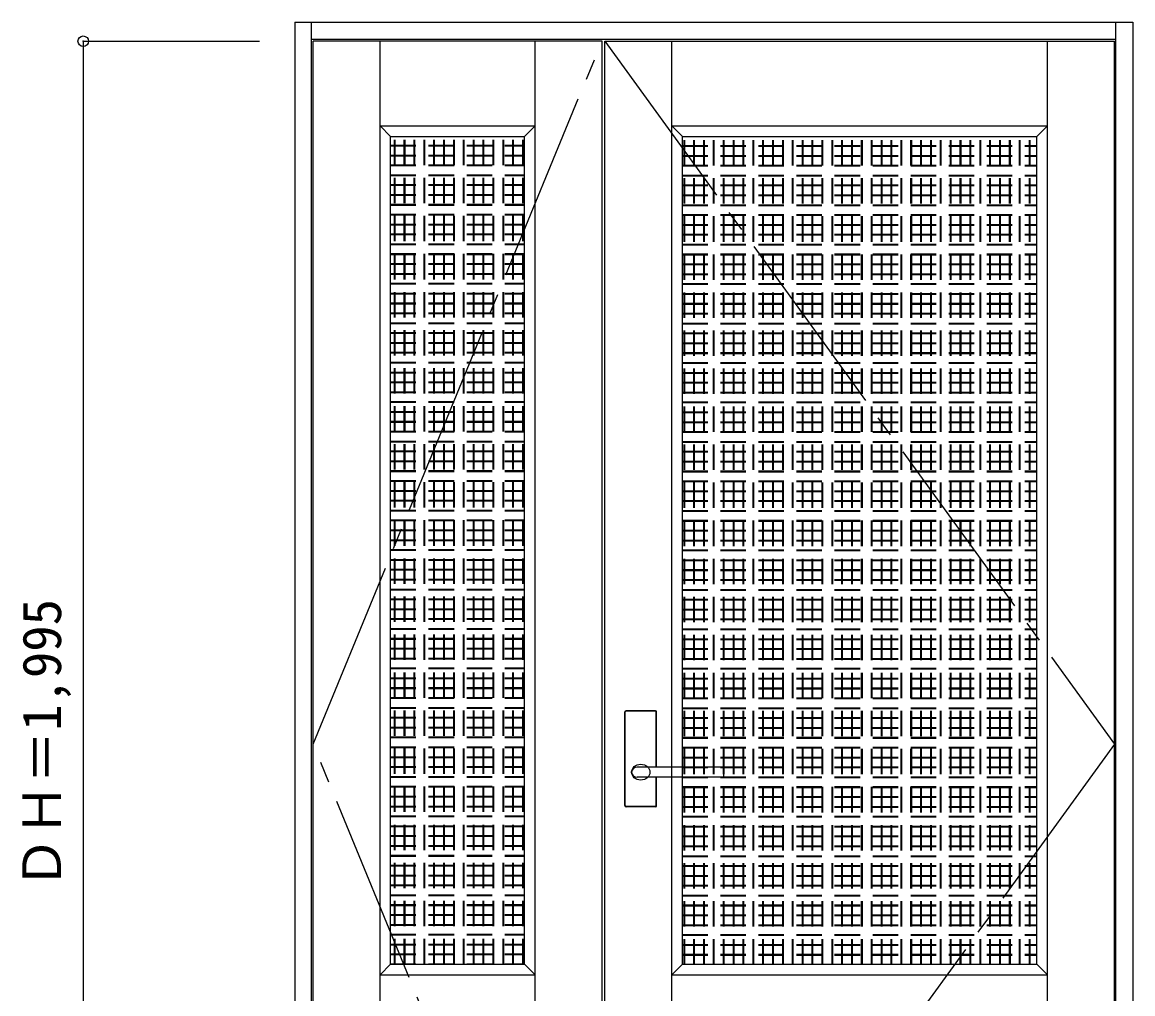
# Model space of a CAD drawing. Units: millimetres, scale not verified. Extents: x -853 to 730, y -1381 to 1323.
# Drawn here: x -853 to 723, y -56 to 1323 of the extents above; entities that cross this region are included whole.
import ezdxf
from ezdxf.enums import TextEntityAlignment as Align

# ---------------------------------------------------------------- set-up
doc = ezdxf.new("R2010")
doc.units = ezdxf.units.MM
doc.header["$LTSCALE"] = 30
doc.header["$PDMODE"] = 32
doc.header["$PDSIZE"] = 15
doc.linetypes.add('CHAIN2', pattern=[12, 9, -1, 1, -1])
doc.linetypes.add('DASHED1', pattern=[1.8, 1.2, -0.6])
for name, color, linetype in [('0-0', 4, 'DASHED1'), ('0-1_寸法', 7, 'Continuous'), ('0-4_レバー', 3, 'Continuous')]:
    doc.layers.add(name, color=color, linetype=linetype)
doc.styles.add('ＭＳ ゴシック', font='')
doc.styles.get('ＭＳ ゴシック').set_extended_font_data('MS Gothic')

msp = doc.modelspace()

# ---------------------------------------------------------------- linework, layer by layer
at = {"layer": '0-0', "color": 3, "linetype": 'Continuous'}
for p, q in [((-466.39, 1323.07), (-466.39, -723.93)), ((-466.39, 1323.07), (722.61, 1323.07)), ((-442.39, -723.93), (-442.39, 1323.07)), ((698.61, -723.93), (698.61, 1323.07)), ((722.61, 1323.07), (722.61, -723.93)), ((-442.39, 1299.07), (698.61, 1299.07)), ((-440.39, -698.93), (-440.39, 1296.07)), ((-30.39, 1296.07), (-440.39, 1296.07)), ((-30.39, -698.93), (-30.39, 1296.07)), ((-26.39, -698.93), (-26.39, 1296.07)), ((-26.39, 1296.07), (696.61, 1296.07)), ((696.61, -698.93), (696.61, 1296.07)), ((-330.39, 1161.07), (-140.39, 1161.07)), ((-330.39, -13.93), (-330.39, 1161.07)), ((-140.39, -13.93), (-140.39, 1161.07)), ((83.61, -13.93), (83.61, 1161.07)), ((83.61, 1161.07), (586.61, 1161.07)), ((586.61, -13.93), (586.61, 1161.07)), ((-330.39, -13.93), (-140.39, -13.93)), ((83.61, -13.93), (586.61, -13.93))]:
    msp.add_line(p, q, dxfattribs=at)
at = {"layer": '0-0', "color": 7, "linetype": 'Continuous'}
for p, q in [((-345.39, -698.93), (-345.39, 1296.07)), ((-125.39, -698.93), (-125.39, 1296.07)), ((68.61, -698.93), (68.61, 1296.07)), ((601.61, -698.93), (601.61, 1296.07)), ((-345.39, 1176.07), (-330.39, 1161.07)), ((-345.39, 1176.07), (-125.39, 1176.07)), ((-125.39, 1176.07), (-140.39, 1161.07)), ((68.61, 1176.07), (83.61, 1161.07)), ((68.61, 1176.07), (601.61, 1176.07)), ((601.61, 1176.07), (586.61, 1161.07)), ((-330.39, -13.93), (-345.39, -28.93)), ((-140.39, -13.93), (-125.39, -28.93)), ((83.61, -13.93), (68.61, -28.93)), ((586.61, -13.93), (601.61, -28.93)), ((-345.39, -28.93), (-125.39, -28.93)), ((68.61, -28.93), (601.61, -28.93))]:
    msp.add_line(p, q, dxfattribs=at)
at = {"layer": '0-0'}
for p, q in [((-324.89, -13.93), (-324.89, 1161.07)), ((-323.89, -13.93), (-323.89, 1161.07)), ((-310.89, -13.93), (-310.89, 1161.07)), ((-309.89, -13.93), (-309.89, 1161.07)), ((-296.89, -13.93), (-296.89, 1161.07)), ((-295.89, -13.93), (-295.89, 1161.07)), ((-282.89, -13.93), (-282.89, 1161.07)), ((-281.89, -13.93), (-281.89, 1161.07)), ((-268.89, -13.93), (-268.89, 1161.07)), ((-267.89, -13.93), (-267.89, 1161.07)), ((-254.89, -13.93), (-254.89, 1161.07)), ((-253.89, -13.93), (-253.89, 1161.07)), ((-240.89, -13.93), (-240.89, 1161.07)), ((-239.89, -13.93), (-239.89, 1161.07)), ((-226.89, -13.93), (-226.89, 1161.07)), ((-225.89, -13.93), (-225.89, 1161.07)), ((-212.89, -13.93), (-212.89, 1161.07)), ((-211.89, -13.93), (-211.89, 1161.07)), ((-198.89, -13.93), (-198.89, 1161.07)), ((-197.89, -13.93), (-197.89, 1161.07)), ((-184.89, -13.93), (-184.89, 1161.07)), ((-183.89, -13.93), (-183.89, 1161.07)), ((-170.89, -13.93), (-170.89, 1161.07)), ((-169.89, -13.93), (-169.89, 1161.07)), ((-156.89, -13.93), (-156.89, 1161.07)), ((-155.89, -13.93), (-155.89, 1161.07)), ((-142.89, -13.93), (-142.89, 1161.07)), ((-141.89, -13.93), (-141.89, 1161.07)), ((85.91, -14.43), (85.91, 1161.07)), ((86.91, -14.43), (86.91, 1161.07)), ((99.91, -14.43), (99.91, 1161.07)), ((100.91, -14.43), (100.91, 1161.07)), ((113.91, -14.43), (113.91, 1161.07)), ((114.91, -14.43), (114.91, 1161.07)), ((127.91, -14.43), (127.91, 1161.07)), ((128.91, -14.43), (128.91, 1161.07)), ((141.91, -14.43), (141.91, 1161.07)), ((142.91, -14.43), (142.91, 1161.07)), ((155.91, -14.43), (155.91, 1161.07)), ((156.91, -14.43), (156.91, 1161.07)), ((169.91, -14.43), (169.91, 1161.07)), ((170.91, -14.43), (170.91, 1161.07)), ((183.91, -14.43), (183.91, 1161.07)), ((184.91, -14.43), (184.91, 1161.07)), ((197.91, -14.43), (197.91, 1161.07)), ((198.91, -14.43), (198.91, 1161.07)), ((211.91, -14.43), (211.91, 1161.07)), ((212.91, -14.43), (212.91, 1161.07)), ((225.91, -14.43), (225.91, 1161.07)), ((226.91, -14.43), (226.91, 1161.07)), ((239.91, -14.43), (239.91, 1161.07)), ((240.91, -14.43), (240.91, 1161.07)), ((253.91, -14.43), (253.91, 1161.07)), ((254.91, -14.43), (254.91, 1161.07)), ((267.91, -14.43), (267.91, 1161.07)), ((268.91, -14.43), (268.91, 1161.07)), ((281.91, -14.43), (281.91, 1161.07)), ((282.91, -14.43), (282.91, 1161.07)), ((295.91, -14.43), (295.91, 1161.07)), ((296.91, -14.43), (296.91, 1161.07)), ((309.91, -14.43), (309.91, 1161.07)), ((310.91, -14.43), (310.91, 1161.07)), ((323.91, -14.43), (323.91, 1161.07)), ((324.91, -14.43), (324.91, 1161.07)), ((337.91, -14.43), (337.91, 1161.07)), ((338.91, -14.43), (338.91, 1161.07)), ((351.91, -14.43), (351.91, 1161.07)), ((352.91, -14.43), (352.91, 1161.07)), ((365.91, -14.43), (365.91, 1161.07)), ((366.91, -14.43), (366.91, 1161.07)), ((379.91, -14.43), (379.91, 1161.07)), ((380.91, -14.43), (380.91, 1161.07)), ((393.91, -14.43), (393.91, 1161.07)), ((394.91, -14.43), (394.91, 1161.07)), ((407.91, -14.43), (407.91, 1161.07)), ((408.91, -14.43), (408.91, 1161.07)), ((421.91, -14.43), (421.91, 1161.07)), ((422.91, -14.43), (422.91, 1161.07)), ((435.91, -14.43), (435.91, 1161.07)), ((436.91, -14.43), (436.91, 1161.07)), ((449.91, -14.43), (449.91, 1161.07)), ((450.91, -14.43), (450.91, 1161.07)), ((463.91, -14.43), (463.91, 1161.07)), ((464.91, -14.43), (464.91, 1161.07)), ((477.91, -14.43), (477.91, 1161.07)), ((478.91, -14.43), (478.91, 1161.07)), ((491.91, -14.43), (491.91, 1161.07)), ((492.91, -14.43), (492.91, 1161.07)), ((505.91, -14.43), (505.91, 1161.07)), ((506.91, -14.43), (506.91, 1161.07)), ((519.91, -14.43), (519.91, 1161.07)), ((520.91, -14.43), (520.91, 1161.07)), ((533.91, -14.43), (533.91, 1161.07)), ((534.91, -14.43), (534.91, 1161.07)), ((547.91, -14.43), (547.91, 1161.07)), ((548.91, -14.43), (548.91, 1161.07)), ((561.91, -14.43), (561.91, 1161.07)), ((562.91, -14.43), (562.91, 1161.07)), ((575.91, -14.43), (575.91, 1161.07)), ((576.91, -14.43), (576.91, 1161.07)), ((-330.39, 1148.57), (-140.39, 1148.57)), ((-330.39, 1147.57), (-140.39, 1147.57)), ((-330.39, 1134.57), (-140.39, 1134.57)), ((83.61, 1148.07), (586.61, 1148.07)), ((83.61, 1147.07), (586.61, 1147.07)), ((-330.39, 1133.57), (-140.39, 1133.57)), ((-330.39, 1120.57), (-140.39, 1120.57)), ((-330.39, 1119.57), (-140.39, 1119.57)), ((83.61, 1134.07), (586.61, 1134.07)), ((83.61, 1133.07), (586.61, 1133.07)), ((83.61, 1120.07), (586.61, 1120.07)), ((83.61, 1119.07), (586.61, 1119.07)), ((-330.39, 1106.57), (-140.39, 1106.57)), ((-330.39, 1105.57), (-140.39, 1105.57)), ((83.61, 1106.07), (586.61, 1106.07)), ((83.61, 1105.07), (586.61, 1105.07)), ((-330.39, 1092.57), (-140.39, 1092.57)), ((-330.39, 1091.57), (-140.39, 1091.57)), ((83.61, 1092.07), (586.61, 1092.07)), ((83.61, 1091.07), (586.61, 1091.07)), ((-330.39, 1078.57), (-140.39, 1078.57)), ((-330.39, 1077.57), (-140.39, 1077.57)), ((83.61, 1078.07), (586.61, 1078.07)), ((83.61, 1077.07), (586.61, 1077.07)), ((-330.39, 1064.57), (-140.39, 1064.57)), ((-330.39, 1063.57), (-140.39, 1063.57)), ((83.61, 1064.07), (586.61, 1064.07)), ((83.61, 1063.07), (586.61, 1063.07)), ((-330.39, 1050.57), (-140.39, 1050.57)), ((-330.39, 1049.57), (-140.39, 1049.57)), ((83.61, 1050.07), (586.61, 1050.07)), ((83.61, 1049.07), (586.61, 1049.07)), ((-330.39, 1036.57), (-140.39, 1036.57)), ((-330.39, 1035.57), (-140.39, 1035.57)), ((83.61, 1036.07), (586.61, 1036.07)), ((83.61, 1035.07), (586.61, 1035.07)), ((-330.39, 1022.57), (-140.39, 1022.57)), ((-330.39, 1021.57), (-140.39, 1021.57)), ((-330.39, 1008.57), (-140.39, 1008.57)), ((83.61, 1022.07), (586.61, 1022.07)), ((83.61, 1021.07), (586.61, 1021.07)), ((-330.39, 1007.57), (-140.39, 1007.57)), ((-330.39, 994.57), (-140.39, 994.57)), ((-330.39, 993.57), (-140.39, 993.57)), ((83.61, 1008.07), (586.61, 1008.07)), ((83.61, 1007.07), (586.61, 1007.07)), ((83.61, 994.07), (586.61, 994.07)), ((83.61, 993.07), (586.61, 993.07)), ((-330.39, 980.57), (-140.39, 980.57)), ((-330.39, 979.57), (-140.39, 979.57)), ((83.61, 980.07), (586.61, 980.07)), ((83.61, 979.07), (586.61, 979.07)), ((-330.39, 966.57), (-140.39, 966.57)), ((-330.39, 965.57), (-140.39, 965.57)), ((83.61, 966.07), (586.61, 966.07)), ((83.61, 965.07), (586.61, 965.07)), ((-330.39, 952.57), (-140.39, 952.57)), ((-330.39, 951.57), (-140.39, 951.57)), ((83.61, 952.07), (586.61, 952.07)), ((83.61, 951.07), (586.61, 951.07)), ((-330.39, 938.57), (-140.39, 938.57)), ((-330.39, 937.57), (-140.39, 937.57)), ((83.61, 938.07), (586.61, 938.07)), ((83.61, 937.07), (586.61, 937.07)), ((-330.39, 924.57), (-140.39, 924.57)), ((-330.39, 923.57), (-140.39, 923.57)), ((83.61, 924.07), (586.61, 924.07)), ((83.61, 923.07), (586.61, 923.07)), ((-330.39, 910.57), (-140.39, 910.57)), ((-330.39, 909.57), (-140.39, 909.57)), ((83.61, 910.07), (586.61, 910.07)), ((83.61, 909.07), (586.61, 909.07)), ((-330.39, 896.57), (-140.39, 896.57)), ((-330.39, 895.57), (-140.39, 895.57)), ((-330.39, 882.57), (-140.39, 882.57)), ((83.61, 896.07), (586.61, 896.07)), ((83.61, 895.07), (586.61, 895.07)), ((-330.39, 881.57), (-140.39, 881.57)), ((-330.39, 868.57), (-140.39, 868.57)), ((-330.39, 867.57), (-140.39, 867.57)), ((83.61, 882.07), (586.61, 882.07)), ((83.61, 881.07), (586.61, 881.07)), ((83.61, 868.07), (586.61, 868.07)), ((83.61, 867.07), (586.61, 867.07)), ((-330.39, 854.57), (-140.39, 854.57)), ((-330.39, 853.57), (-140.39, 853.57)), ((83.61, 854.07), (586.61, 854.07)), ((83.61, 853.07), (586.61, 853.07)), ((-330.39, 840.57), (-140.39, 840.57)), ((-330.39, 839.57), (-140.39, 839.57)), ((83.61, 840.07), (586.61, 840.07)), ((83.61, 839.07), (586.61, 839.07)), ((-330.39, 826.57), (-140.39, 826.57)), ((-330.39, 825.57), (-140.39, 825.57)), ((83.61, 826.07), (586.61, 826.07)), ((83.61, 825.07), (586.61, 825.07)), ((-330.39, 812.57), (-140.39, 812.57)), ((-330.39, 811.57), (-140.39, 811.57)), ((83.61, 812.07), (586.61, 812.07)), ((83.61, 811.07), (586.61, 811.07)), ((-330.39, 798.57), (-140.39, 798.57)), ((-330.39, 797.57), (-140.39, 797.57)), ((83.61, 798.07), (586.61, 798.07)), ((83.61, 797.07), (586.61, 797.07)), ((-330.39, 784.57), (-140.39, 784.57)), ((-330.39, 783.57), (-140.39, 783.57)), ((83.61, 784.07), (586.61, 784.07)), ((83.61, 783.07), (586.61, 783.07)), ((-330.39, 770.57), (-140.39, 770.57)), ((-330.39, 769.57), (-140.39, 769.57)), ((-330.39, 756.57), (-140.39, 756.57)), ((83.61, 770.07), (586.61, 770.07)), ((83.61, 769.07), (586.61, 769.07)), ((-330.39, 755.57), (-140.39, 755.57)), ((-330.39, 742.57), (-140.39, 742.57)), ((-330.39, 741.57), (-140.39, 741.57)), ((83.61, 756.07), (586.61, 756.07)), ((83.61, 755.07), (586.61, 755.07)), ((83.61, 742.07), (586.61, 742.07)), ((83.61, 741.07), (586.61, 741.07)), ((-330.39, 728.57), (-140.39, 728.57)), ((-330.39, 727.57), (-140.39, 727.57)), ((83.61, 728.07), (586.61, 728.07)), ((83.61, 727.07), (586.61, 727.07)), ((-330.39, 714.57), (-140.39, 714.57)), ((-330.39, 713.57), (-140.39, 713.57)), ((83.61, 714.07), (586.61, 714.07)), ((83.61, 713.07), (586.61, 713.07)), ((-330.39, 700.57), (-140.39, 700.57)), ((-330.39, 699.57), (-140.39, 699.57)), ((83.61, 700.07), (586.61, 700.07)), ((83.61, 699.07), (586.61, 699.07)), ((-330.39, 686.57), (-140.39, 686.57)), ((-330.39, 685.57), (-140.39, 685.57)), ((83.61, 686.07), (586.61, 686.07)), ((83.61, 685.07), (586.61, 685.07)), ((-330.39, 672.57), (-140.39, 672.57)), ((-330.39, 671.57), (-140.39, 671.57)), ((83.61, 672.07), (586.61, 672.07)), ((83.61, 671.07), (586.61, 671.07)), ((-330.39, 658.57), (-140.39, 658.57)), ((-330.39, 657.57), (-140.39, 657.57)), ((83.61, 658.07), (586.61, 658.07)), ((83.61, 657.07), (586.61, 657.07)), ((-330.39, 644.57), (-140.39, 644.57)), ((-330.39, 643.57), (-140.39, 643.57)), ((-330.39, 630.57), (-140.39, 630.57)), ((83.61, 644.07), (586.61, 644.07)), ((83.61, 643.07), (586.61, 643.07)), ((-330.39, 629.57), (-140.39, 629.57)), ((-330.39, 616.57), (-140.39, 616.57)), ((-330.39, 615.57), (-140.39, 615.57)), ((83.61, 630.07), (586.61, 630.07)), ((83.61, 629.07), (586.61, 629.07)), ((83.61, 616.07), (586.61, 616.07)), ((83.61, 615.07), (586.61, 615.07)), ((-330.39, 602.57), (-140.39, 602.57)), ((-330.39, 601.57), (-140.39, 601.57)), ((83.61, 602.07), (586.61, 602.07)), ((83.61, 601.07), (586.61, 601.07)), ((-330.39, 588.57), (-140.39, 588.57)), ((-330.39, 587.57), (-140.39, 587.57)), ((83.61, 588.07), (586.61, 588.07)), ((83.61, 587.07), (586.61, 587.07)), ((-330.39, 574.57), (-140.39, 574.57)), ((-330.39, 573.57), (-140.39, 573.57)), ((83.61, 574.07), (586.61, 574.07)), ((83.61, 573.07), (586.61, 573.07)), ((-330.39, 560.57), (-140.39, 560.57)), ((-330.39, 559.57), (-140.39, 559.57)), ((83.61, 560.07), (586.61, 560.07)), ((83.61, 559.07), (586.61, 559.07)), ((-330.39, 546.57), (-140.39, 546.57)), ((-330.39, 545.57), (-140.39, 545.57)), ((83.61, 546.07), (586.61, 546.07)), ((83.61, 545.07), (586.61, 545.07)), ((-330.39, 532.57), (-140.39, 532.57)), ((-330.39, 531.57), (-140.39, 531.57)), ((83.61, 532.07), (586.61, 532.07)), ((83.61, 531.07), (586.61, 531.07)), ((-330.39, 518.57), (-140.39, 518.57)), ((-330.39, 517.57), (-140.39, 517.57)), ((-330.39, 504.57), (-140.39, 504.57)), ((83.61, 518.07), (586.61, 518.07)), ((83.61, 517.07), (586.61, 517.07)), ((-330.39, 503.57), (-140.39, 503.57)), ((-330.39, 490.57), (-140.39, 490.57)), ((-330.39, 489.57), (-140.39, 489.57)), ((83.61, 504.07), (586.61, 504.07)), ((83.61, 503.07), (586.61, 503.07)), ((83.61, 490.07), (586.61, 490.07)), ((83.61, 489.07), (586.61, 489.07)), ((-330.39, 476.57), (-140.39, 476.57)), ((-330.39, 475.57), (-140.39, 475.57)), ((83.61, 476.07), (586.61, 476.07)), ((83.61, 475.07), (586.61, 475.07)), ((-330.39, 462.57), (-140.39, 462.57)), ((-330.39, 461.57), (-140.39, 461.57)), ((83.61, 462.07), (586.61, 462.07)), ((83.61, 461.07), (586.61, 461.07)), ((-330.39, 448.57), (-140.39, 448.57)), ((-330.39, 447.57), (-140.39, 447.57)), ((83.61, 448.07), (586.61, 448.07)), ((83.61, 447.07), (586.61, 447.07)), ((-330.39, 434.57), (-140.39, 434.57)), ((-330.39, 433.57), (-140.39, 433.57)), ((83.61, 434.07), (586.61, 434.07)), ((83.61, 433.07), (586.61, 433.07)), ((-330.39, 420.57), (-140.39, 420.57)), ((-330.39, 419.57), (-140.39, 419.57)), ((83.61, 420.07), (586.61, 420.07)), ((83.61, 419.07), (586.61, 419.07)), ((-330.39, 406.57), (-140.39, 406.57)), ((-330.39, 405.57), (-140.39, 405.57)), ((83.61, 406.07), (586.61, 406.07)), ((83.61, 405.07), (586.61, 405.07)), ((-330.39, 392.57), (-140.39, 392.57)), ((-330.39, 391.57), (-140.39, 391.57)), ((-330.39, 378.57), (-140.39, 378.57)), ((83.61, 392.07), (586.61, 392.07)), ((83.61, 391.07), (586.61, 391.07)), ((-330.39, 377.57), (-140.39, 377.57)), ((-330.39, 364.57), (-140.39, 364.57)), ((-330.39, 363.57), (-140.39, 363.57)), ((83.61, 378.07), (586.61, 378.07)), ((83.61, 377.07), (586.61, 377.07)), ((83.61, 364.07), (586.61, 364.07)), ((83.61, 363.07), (586.61, 363.07)), ((-330.39, 350.57), (-140.39, 350.57)), ((-330.39, 349.57), (-140.39, 349.57)), ((83.61, 350.07), (586.61, 350.07)), ((83.61, 349.07), (586.61, 349.07)), ((-330.39, 336.57), (-140.39, 336.57)), ((-330.39, 335.57), (-140.39, 335.57)), ((83.61, 336.07), (586.61, 336.07)), ((83.61, 335.07), (586.61, 335.07)), ((-330.39, 322.57), (-140.39, 322.57)), ((-330.39, 321.57), (-140.39, 321.57)), ((83.61, 322.07), (586.61, 322.07)), ((83.61, 321.07), (586.61, 321.07)), ((-330.39, 308.57), (-140.39, 308.57)), ((-330.39, 307.57), (-140.39, 307.57)), ((83.61, 308.07), (586.61, 308.07)), ((83.61, 307.07), (586.61, 307.07)), ((-330.39, 294.57), (-140.39, 294.57)), ((-330.39, 293.57), (-140.39, 293.57)), ((83.61, 294.07), (586.61, 294.07)), ((83.61, 293.07), (586.61, 293.07)), ((-330.39, 280.57), (-140.39, 280.57)), ((-330.39, 279.57), (-140.39, 279.57)), ((83.61, 280.07), (586.61, 280.07)), ((83.61, 279.07), (586.61, 279.07)), ((-330.39, 266.57), (-140.39, 266.57)), ((-330.39, 265.57), (-140.39, 265.57)), ((-330.39, 252.57), (-140.39, 252.57)), ((83.61, 266.07), (586.61, 266.07)), ((83.61, 265.07), (586.61, 265.07)), ((-330.39, 251.57), (-140.39, 251.57)), ((-330.39, 238.57), (-140.39, 238.57)), ((-330.39, 237.57), (-140.39, 237.57)), ((83.61, 252.07), (586.61, 252.07)), ((83.61, 251.07), (586.61, 251.07)), ((83.61, 238.07), (586.61, 238.07)), ((83.61, 237.07), (586.61, 237.07)), ((-330.39, 224.57), (-140.39, 224.57)), ((-330.39, 223.57), (-140.39, 223.57)), ((83.61, 224.07), (586.61, 224.07)), ((83.61, 223.07), (586.61, 223.07)), ((-330.39, 210.57), (-140.39, 210.57)), ((-330.39, 209.57), (-140.39, 209.57)), ((83.61, 210.07), (586.61, 210.07)), ((83.61, 209.07), (586.61, 209.07)), ((-330.39, 196.57), (-140.39, 196.57)), ((-330.39, 195.57), (-140.39, 195.57)), ((83.61, 196.07), (586.61, 196.07)), ((83.61, 195.07), (586.61, 195.07)), ((-330.39, 182.57), (-140.39, 182.57)), ((-330.39, 181.57), (-140.39, 181.57)), ((83.61, 182.07), (586.61, 182.07)), ((83.61, 181.07), (586.61, 181.07)), ((-330.39, 168.57), (-140.39, 168.57)), ((-330.39, 167.57), (-140.39, 167.57)), ((83.61, 168.07), (586.61, 168.07)), ((83.61, 167.07), (586.61, 167.07)), ((-330.39, 154.57), (-140.39, 154.57)), ((-330.39, 153.57), (-140.39, 153.57)), ((83.61, 154.07), (586.61, 154.07)), ((83.61, 153.07), (586.61, 153.07)), ((-330.39, 140.57), (-140.39, 140.57)), ((-330.39, 139.57), (-140.39, 139.57)), ((-330.39, 126.57), (-140.39, 126.57)), ((83.61, 140.07), (586.61, 140.07)), ((83.61, 139.07), (586.61, 139.07)), ((83.61, 126.07), (586.61, 126.07)), ((-330.39, 125.57), (-140.39, 125.57)), ((-330.39, 112.57), (-140.39, 112.57)), ((-330.39, 111.57), (-140.39, 111.57)), ((83.61, 125.07), (586.61, 125.07)), ((83.61, 112.07), (586.61, 112.07)), ((83.61, 111.07), (586.61, 111.07)), ((-330.39, 98.57), (-140.39, 98.57)), ((-330.39, 97.57), (-140.39, 97.57)), ((83.61, 98.07), (586.61, 98.07)), ((83.61, 97.07), (586.61, 97.07)), ((-330.39, 84.57), (-140.39, 84.57)), ((-330.39, 83.57), (-140.39, 83.57)), ((83.61, 84.07), (586.61, 84.07)), ((83.61, 83.07), (586.61, 83.07)), ((-330.39, 70.57), (-140.39, 70.57)), ((-330.39, 69.57), (-140.39, 69.57)), ((83.61, 70.07), (586.61, 70.07)), ((83.61, 69.07), (586.61, 69.07)), ((-330.39, 56.57), (-140.39, 56.57)), ((-330.39, 55.57), (-140.39, 55.57)), ((83.61, 56.07), (586.61, 56.07)), ((83.61, 55.07), (586.61, 55.07)), ((-330.39, 42.57), (-140.39, 42.57)), ((-330.39, 41.57), (-140.39, 41.57)), ((83.61, 42.07), (586.61, 42.07)), ((83.61, 41.07), (586.61, 41.07)), ((-330.39, 28.57), (-140.39, 28.57)), ((-330.39, 27.57), (-140.39, 27.57)), ((83.61, 28.07), (586.61, 28.07)), ((83.61, 27.07), (586.61, 27.07)), ((-330.39, 14.57), (-140.39, 14.57)), ((-330.39, 13.57), (-140.39, 13.57)), ((-330.39, 0.57), (-140.39, 0.57)), ((83.61, 14.07), (586.61, 14.07)), ((83.61, 13.07), (586.61, 13.07)), ((83.61, 0.07), (586.61, 0.07)), ((-330.39, -0.43), (-140.39, -0.43)), ((-330.39, -13.43), (-140.39, -13.43)), ((83.61, -0.93), (586.61, -0.93)), ((83.61, -13.93), (586.61, -13.93))]:
    msp.add_line(p, q, dxfattribs=at)
at = {"layer": '0-0', "color": 7, "linetype": 'CHAIN2'}
for points in [[(-30.39, -698.93), (-440.39, 298.57), (-30.39, 1296.07)], [(-26.39, 1296.07), (696.61, 298.57), (-26.39, -698.93)]]:
    msp.add_lwpolyline(points, dxfattribs=at)
at = {"layer": '0-1_寸法', "color": 4}
for q in [(-766.39, -698.93), (-516.39, 1296.07)]:
    msp.add_line((-766.39, 1296.07), q, dxfattribs=at)
at = {"layer": '0-1_寸法'}
msp.add_point((-766.39, 1296.07), dxfattribs=at)
at = {"layer": '0-4_レバー'}
for p, q in [((2.11, 211.07), (2.11, 344.07)), ((45.61, 345.57), (3.61, 345.57)), ((47.11, 265.57), (47.11, 344.07)), ((142.61, 252.57), (142.61, 264.57)), ((141.61, 251.57), (19.61, 251.57)), ((47.11, 211.07), (47.11, 251.57)), ((45.61, 209.57), (3.61, 209.57))]:
    msp.add_line(p, q, dxfattribs=at)
at = {"layer": '0-4_レバー', "color": 4}
for p, q in [((2.61, 211.07), (2.61, 344.07)), ((45.61, 345.07), (3.61, 345.07)), ((46.61, 265.57), (46.61, 344.07)), ((46.61, 211.07), (46.61, 251.57)), ((45.61, 210.07), (3.61, 210.07))]:
    msp.add_line(p, q, dxfattribs=at)
at = {"layer": '0-4_レバー'}
msp.add_lwpolyline([(141.61, 265.57), (19.79, 265.57), (19.61, 265.57)], dxfattribs=at)
for centre, radius, start, end in [((3.61, 344.07), 1.5, 90, 180), ((45.61, 344.07), 1.5, 0, 90), ((141.61, 264.57), 1, 0, 90), ((141.61, 252.57), 1, 270, 0), ((3.61, 211.07), 1.5, 180, 270), ((45.61, 211.07), 1.5, 270, 0)]:
    msp.add_arc(centre, radius, start, end, dxfattribs=at)
at = {"layer": '0-4_レバー', "color": 4}
for centre, start, end in [((3.61, 344.07), 90, 180), ((45.61, 344.07), 0, 90), ((3.61, 211.07), 180, 270), ((45.61, 211.07), 270, 0)]:
    msp.add_arc(centre, 1, start, end, dxfattribs=at)
at = {"layer": '0-4_レバー'}
msp.add_ellipse((24.61, 258.57), major_axis=(-13, 0), ratio=0.865384, dxfattribs=at)
msp.add_ellipse((19.61, 258.57), major_axis=(-8, 0), ratio=0.875, start_param=4.712389, end_param=7.8539816, dxfattribs=at)

# ---------------------------------------------------------------- texts
at = {"layer": '0-1_寸法', "style": 'ＭＳ ゴシック'}
msp.add_text('ＤＨ＝1,995', height=54.99, rotation=90, dxfattribs=at).set_placement((-781.39, 92.32), align=Align.BOTTOM_LEFT)

doc.saveas('drawing.dxf')
